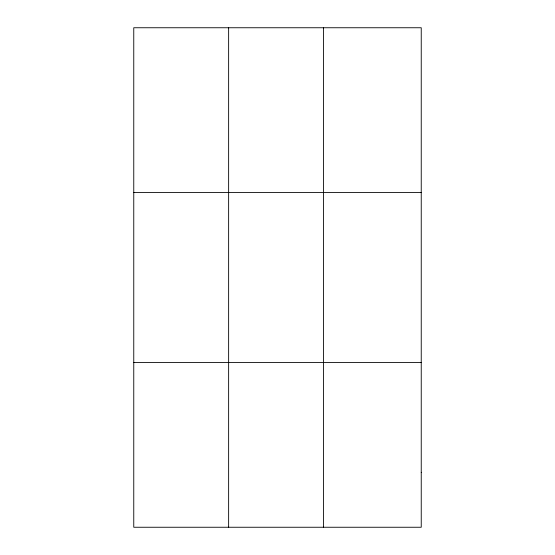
<?xml version="1.0" encoding="UTF-8"?>
<svg xmlns="http://www.w3.org/2000/svg" width="555" height="555" viewBox="0 0 555 555"><rect width="100%" height="100%" fill="white"/><g stroke="black" fill="none" stroke-linecap="round" stroke-linejoin="round"><path stroke-width="0.83" d="M228.632 527.25L228.632 27.75M323.496 527.25L323.496 27.75M133.762 192.585L421.238 192.585M133.762 362.415L421.238 362.415M421.238 472.305L421.238 527.25L133.762 527.25L133.762 27.75L421.238 27.75L421.238 472.305"/></g></svg>
